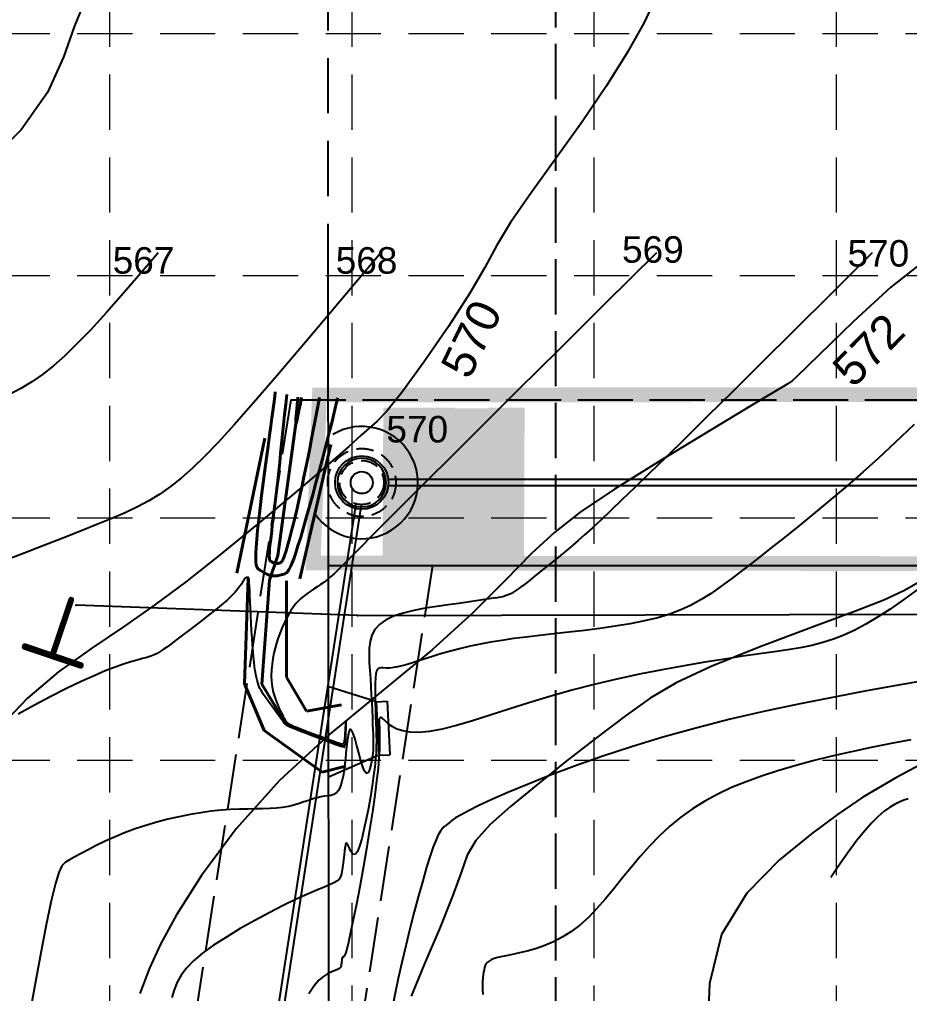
# Model space of a CAD drawing. Header units: inches. Extents: x 638 to 17512, y -393 to 10164.
# Drawn here: x 2922 to 3889, y 7001 to 8060 of the extents above; entities that cross this region are included whole.
import ezdxf
from ezdxf.enums import TextEntityAlignment as Align

# ---------------------------------------------------------------- set-up
doc = ezdxf.new("R2010")
doc.units = ezdxf.units.IN
doc.header["$LTSCALE"] = 600
doc.header["$MEASUREMENT"] = 0
for name, pattern in [('ADJOINERS', [2.85, 2.5, -0.05, 0.1, -0.05, 0.1, -0.05]), ('DASHED', [0.75, 0.5, -0.25]), ('ESMT', [0.13, 0.1, -0.03]), ('HIDDEN', [0.375, 0.25, -0.125])]:
    doc.linetypes.add(name, pattern=pattern)
for name, color, linetype in [('Contour Lines Existing', 8, 'Continuous'), ('EC', 8, 'Continuous'), ('EROSION BLANKET', 84, 'Continuous'), ('EXIST - SEWER', 1, 'Continuous'), ('GRID', 254, 'HIDDEN'), ('LIMITS', 1, 'DASHED'), ('NEW - SEWER MANHOLES', 5, 'Continuous'), ('NEW - SEWER SERVICE', 5, 'Continuous'), ('PC', 3, 'Continuous'), ('s EASEMENTS', 8, 'ESMT'), ('s MAINT_TOPO', 7, 'Continuous'), ('s SURVEY - ADJOINERS', 7, 'ADJOINERS')]:
    doc.layers.add(name, color=color, linetype=linetype)
doc.layers.add('Contour Lines Flow', color=4, linetype='HIDDEN', lineweight=40)
doc.styles.get("Standard").update_dxf_attribs({"font": 'ARIAL.TTF'})
doc.styles.add('symbol', font='symbol.shx', dxfattribs={"height": 1})

msp = doc.modelspace()

# ---------------------------------------------------------------- linework, layer by layer
at = {"layer": 'Contour Lines Existing'}
for p, q in [((3072.3, 7806), (3062.7, 7794.7)), ((3314.6, 7806), (3270, 7753.1)), ((3613.9, 7806), (3557.7, 7750.2)), ((3848.6, 7806), (3803.7, 7761.4)), ((3062.7, 7794.7), (3037.1, 7765.1)), ((3037.1, 7765.1), (3016.1, 7741.3)), ((3803.7, 7761.4), (3763.6, 7721.7)), ((3270, 7753.1), (3232.6, 7709.1)), ((3557.7, 7750.2), (3507.8, 7700.7)), ((3016.1, 7741.3), (2998.7, 7722.2)), ((2998.7, 7722.2), (2983.8, 7706.8)), ((3763.6, 7721.7), (3728.2, 7686.6)), ((2983.8, 7706.8), (2970.8, 7694.2)), ((3232.6, 7709.1), (3201.6, 7672.7)), ((3507.8, 7700.7), (3463.8, 7657.1)), ((2970.8, 7694.2), (2958.5, 7683.4)), ((3728.2, 7686.6), (3696.9, 7655.6)), ((2946.8, 7674.1), (2935.1, 7666)), ((2958.5, 7683.4), (2946.8, 7674.1)), ((2935.1, 7666), (2923.3, 7658.7)), ((3201.6, 7672.7), (3176.1, 7643.1)), ((2923.3, 7658.7), (2910.8, 7652.1)), ((3463.8, 7657.1), (3425.4, 7618.9)), ((3696.9, 7655.6), (3669.4, 7628.5)), ((3176.1, 7643.1), (3155.1, 7619.3)), ((3669.4, 7628.5), (3645.4, 7604.8)), ((3155.1, 7619.3), (3137.6, 7600.2)), ((3425.4, 7618.9), (3392.2, 7585.9)), ((3894, 7619.5), (3873.4, 7599.9)), ((3137.6, 7600.2), (3122.8, 7584.8)), ((3645.4, 7604.8), (3624.4, 7584.2)), ((3873.4, 7599.9), (3855.3, 7583.2)), ((3122.8, 7584.8), (3109.7, 7572.2)), ((3392.2, 7585.9), (3363.8, 7557.7)), ((3624.4, 7584.2), (3606.2, 7566.4)), ((3855.3, 7583.2), (3838.3, 7567.9)), ((3109.7, 7572.2), (3097.5, 7561.4)), ((3838.3, 7567.9), (3821.1, 7553)), ((3097.5, 7561.4), (3085.7, 7552.1)), ((3363.8, 7557.7), (3339.9, 7533.9)), ((3606.2, 7566.4), (3590.3, 7550.9)), ((3085.7, 7552.1), (3074.1, 7544)), ((3590.3, 7550.9), (3576.4, 7537.6)), ((3821.1, 7553), (3803.9, 7538.3)), ((3062.2, 7536.7), (3049.8, 7530.1)), ((3074.1, 7544), (3062.2, 7536.7)), ((3576.4, 7537.6), (3564.1, 7525.9)), ((3803.9, 7538.3), (3786.6, 7523.9)), ((3049.8, 7530.1), (3036.5, 7523.7)), ((3339.9, 7533.9), (3320.2, 7514.1)), ((3564.1, 7525.9), (3553.4, 7515.8)), ((3022, 7517.4), (3005.9, 7510.8)), ((3036.5, 7523.7), (3022, 7517.4)), ((3553.4, 7515.8), (3544, 7507.1)), ((3786.6, 7523.9), (3769.7, 7510.1)), ((3005.9, 7510.8), (2988.1, 7503.8)), ((3320.2, 7514.1), (3304.2, 7498.1)), ((3544, 7507.1), (3535.9, 7499.8)), ((3769.7, 7510.1), (3753.2, 7496.9)), ((2968.7, 7496.2), (2948.2, 7488.3)), ((2988.1, 7503.8), (2968.7, 7496.2)), ((3304.2, 7498.1), (3291.5, 7485.2)), ((3528.9, 7493.6), (3523, 7488.4)), ((3535.9, 7499.8), (3528.9, 7493.6)), ((3753.2, 7496.9), (3737.4, 7484.4)), ((2948.2, 7488.3), (2926.8, 7479.9)), ((3291.5, 7485.2), (3281.6, 7475.2)), ((3518, 7484.1), (3513.7, 7480.6)), ((3523, 7488.4), (3518, 7484.1)), ((3737.4, 7484.4), (3722.5, 7472.7)), ((2926.8, 7479.9), (2905, 7471.3)), ((3281.6, 7475.2), (3274, 7467.5)), ((3504.6, 7473.2), (3502, 7471.1)), ((3507.2, 7475.2), (3504.6, 7473.2)), ((3510.2, 7477.7), (3507.2, 7475.2)), ((3513.7, 7480.6), (3510.2, 7477.7)), ((3722.5, 7472.7), (3708.7, 7462)), ((3268.2, 7461.7), (3263.6, 7457.4)), ((3274, 7467.5), (3268.2, 7461.7)), ((3495.1, 7465.5), (3489.9, 7461.3)), ((3499, 7468.6), (3495.1, 7465.5)), ((3502, 7471.1), (3499, 7468.6)), ((3708.7, 7462), (3696.1, 7452.4)), ((3165.9, 7451.1), (3165.1, 7449.9)), ((3166.6, 7452.1), (3165.9, 7451.1)), ((3167.3, 7452.7), (3166.6, 7452.1)), ((3167.9, 7453.2), (3167.3, 7452.7)), ((3168.5, 7453.4), (3167.9, 7453.2)), ((3169, 7453.5), (3168.5, 7453.4)), ((3169.4, 7453.5), (3169, 7453.5)), ((3169.9, 7453.4), (3169.4, 7453.5)), ((3170.2, 7453.3), (3169.9, 7453.4)), ((3170.5, 7453.2), (3170.2, 7453.3)), ((3170.8, 7452.9), (3170.5, 7453.2)), ((3171, 7452.3), (3170.8, 7452.9)), ((3171.2, 7451.3), (3171, 7452.3)), ((3171.3, 7449.6), (3171.2, 7451.3)), ((3256.3, 7451.1), (3252.7, 7448.4)), ((3259.8, 7454), (3256.3, 7451.1)), ((3263.6, 7457.4), (3259.8, 7454)), ((3483, 7455.8), (3473.9, 7448.4)), ((3489.9, 7461.3), (3483, 7455.8)), ((3696.1, 7452.4), (3684.4, 7443.8)), ((3159, 7440.9), (3156, 7437.5)), ((3161.3, 7443.8), (3159, 7440.9)), ((3163, 7446.2), (3161.3, 7443.8)), ((3164.2, 7448.2), (3163, 7446.2)), ((3165.1, 7449.9), (3164.2, 7448.2)), ((3171.5, 7447.2), (3171.3, 7449.6)), ((3171.7, 7443.8), (3171.5, 7447.2)), ((3171.9, 7439.4), (3171.7, 7443.8)), ((3241.3, 7440.7), (3237.6, 7438.2)), ((3245.2, 7443.2), (3241.3, 7440.7)), ((3249, 7445.8), (3245.2, 7443.2)), ((3252.7, 7448.4), (3249, 7445.8)), ((3473.9, 7448.4), (3468.1, 7443.8)), ((3684.4, 7443.8), (3673.3, 7436.1)), ((3898.7, 7440.9), (3882.7, 7429.3)), ((3152.2, 7433.5), (3147.3, 7428.9)), ((3156, 7437.5), (3152.2, 7433.5)), ((3172.2, 7433.7), (3171.9, 7439.4)), ((3172.5, 7427.1), (3172.2, 7433.7)), ((3227.5, 7430.5), (3224.8, 7427.9)), ((3230.6, 7433.1), (3227.5, 7430.5)), ((3234, 7435.6), (3230.6, 7433.1)), ((3237.6, 7438.2), (3234, 7435.6)), ((3439.2, 7431.1), (3399.1, 7425.2)), ((3673.3, 7436.1), (3662.5, 7429.3)), ((3141.4, 7423.8), (3134.6, 7418.2)), ((3147.3, 7428.9), (3141.4, 7423.8)), ((3172.8, 7419.7), (3172.5, 7427.1)), ((3173.2, 7411.8), (3172.8, 7419.7)), ((3218.3, 7420), (3216.7, 7417.4)), ((3220.2, 7422.7), (3218.3, 7420)), ((3222.4, 7425.3), (3220.2, 7422.7)), ((3224.8, 7427.9), (3222.4, 7425.3)), ((3362.7, 7419.9), (3350.4, 7417.5)), ((3375.3, 7421.9), (3362.7, 7419.9)), ((3387.5, 7423.7), (3375.3, 7421.9)), ((3399.1, 7425.2), (3387.5, 7423.7)), ((3651.7, 7423.4), (3640.4, 7418.1)), ((3662.5, 7429.3), (3651.7, 7423.4)), ((3882.7, 7429.3), (3868, 7419.1)), ((3127.3, 7412.4), (3119.6, 7406.4)), ((3134.6, 7418.2), (3127.3, 7412.4)), ((3173.6, 7403.6), (3173.2, 7411.8)), ((3212.5, 7409.9), (3211.3, 7407.6)), ((3213.8, 7412.4), (3212.5, 7409.9)), ((3215.2, 7414.9), (3213.8, 7412.4)), ((3216.7, 7417.4), (3215.2, 7414.9)), ((3328.3, 7411.2), (3319.6, 7407.1)), ((3338.8, 7414.6), (3328.3, 7411.2)), ((3350.4, 7417.5), (3338.8, 7414.6)), ((3615.4, 7409.5), (3601, 7406.1)), ((3628.4, 7413.5), (3615.4, 7409.5)), ((3640.4, 7418.1), (3628.4, 7413.5)), ((3854.3, 7410.2), (3841.6, 7402.5)), ((3868, 7419.1), (3854.3, 7410.2)), ((3111.9, 7400.5), (3104.4, 7394.8)), ((3119.6, 7406.4), (3111.9, 7400.5)), ((3174, 7395.4), (3173.6, 7403.6)), ((3207.7, 7400.3), (3206.5, 7397.4)), ((3208.9, 7402.8), (3207.7, 7400.3)), ((3210.1, 7405.3), (3208.9, 7402.8)), ((3211.3, 7407.6), (3210.1, 7405.3)), ((3312.8, 7402.3), (3307.9, 7396.8)), ((3319.6, 7407.1), (3312.8, 7402.3)), ((3569.3, 7400.4), (3552.6, 7398)), ((3585.6, 7403), (3569.3, 7400.4)), ((3601, 7406.1), (3585.6, 7403)), ((3841.6, 7402.5), (3829.5, 7396.1)), ((3097.5, 7389.6), (3091.3, 7385)), ((3104.4, 7394.8), (3097.5, 7389.6)), ((3174.5, 7387.4), (3174, 7395.4)), ((3204, 7390.7), (3202.6, 7386.6)), ((3205.2, 7394.3), (3204, 7390.7)), ((3206.5, 7397.4), (3205.2, 7394.3)), ((3304.6, 7390.6), (3302.7, 7383.9)), ((3307.9, 7396.8), (3304.6, 7390.6)), ((3472.3, 7388.7), (3458.7, 7386.9)), ((3487, 7390.5), (3472.3, 7388.7)), ((3502.6, 7392.2), (3487, 7390.5)), ((3518.9, 7394), (3502.6, 7392.2)), ((3535.7, 7395.9), (3518.9, 7394)), ((3552.6, 7398), (3535.7, 7395.9)), ((3817.8, 7390.7), (3806.3, 7386.2)), ((3829.5, 7396.1), (3817.8, 7390.7)), ((3081.7, 7377.8), (3077.9, 7375)), ((3086.1, 7381), (3081.7, 7377.8)), ((3091.3, 7385), (3086.1, 7381)), ((3175, 7379.9), (3174.5, 7387.4)), ((3175.6, 7373.1), (3175, 7379.9)), ((3201.2, 7381.9), (3199.7, 7376.7)), ((3202.6, 7386.6), (3201.2, 7381.9)), ((3302.7, 7383.9), (3301.7, 7376.6)), ((3411.7, 7378.7), (3401.4, 7376.3)), ((3422.5, 7380.9), (3411.7, 7378.7)), ((3433.8, 7383), (3422.5, 7380.9)), ((3445.9, 7385), (3433.8, 7383)), ((3458.7, 7386.9), (3445.9, 7385)), ((3770.1, 7377.1), (3756.7, 7374.8)), ((3782.7, 7379.6), (3770.1, 7377.1)), ((3794.7, 7382.6), (3782.7, 7379.6)), ((3806.3, 7386.2), (3794.7, 7382.6)), ((3060.2, 7366.6), (3055.3, 7365.2)), ((3064.3, 7367.9), (3060.2, 7366.6)), ((3067.9, 7369.3), (3064.3, 7367.9)), ((3071.2, 7370.9), (3067.9, 7369.3)), ((3074.5, 7372.8), (3071.2, 7370.9)), ((3077.9, 7375), (3074.5, 7372.8)), ((3176.1, 7366.9), (3175.6, 7373.1)), ((3176.7, 7361.4), (3176.1, 7366.9)), ((3198.3, 7371.1), (3197.1, 7365.2)), ((3199.7, 7376.7), (3198.3, 7371.1)), ((3301.7, 7376.6), (3301.6, 7368.9)), ((3301.6, 7368.9), (3301.9, 7360.7)), ((3372.6, 7368.2), (3363.8, 7365.4)), ((3381.8, 7371), (3372.6, 7368.2)), ((3391.5, 7373.7), (3381.8, 7371)), ((3401.4, 7376.3), (3391.5, 7373.7)), ((3708, 7367.8), (3688.2, 7364.8)), ((3725.9, 7370.4), (3708, 7367.8)), ((3742, 7372.6), (3725.9, 7370.4)), ((3756.7, 7374.8), (3742, 7372.6)), ((3025.6, 7355.9), (3014.9, 7351.8)), ((3034.9, 7359.1), (3025.6, 7355.9)), ((3042.8, 7361.6), (3034.9, 7359.1)), ((3049.6, 7363.6), (3042.8, 7361.6)), ((3055.3, 7365.2), (3049.6, 7363.6)), ((3177.3, 7356.4), (3176.7, 7361.4)), ((3178, 7352), (3177.3, 7356.4)), ((3196.2, 7359.1), (3195.5, 7352.9)), ((3197.1, 7365.2), (3196.2, 7359.1)), ((3301.9, 7360.7), (3302.5, 7352.2)), ((3334.3, 7356.5), (3328.7, 7355.5)), ((3340.6, 7358.2), (3334.3, 7356.5)), ((3347.7, 7360.3), (3340.6, 7358.2)), ((3355.5, 7362.7), (3347.7, 7360.3)), ((3363.8, 7365.4), (3355.5, 7362.7)), ((3644, 7357.5), (3620.2, 7353.2)), ((3666.7, 7361.4), (3644, 7357.5)), ((3688.2, 7364.8), (3666.7, 7361.4)), ((3002.7, 7346.6), (2988.6, 7340.3)), ((3014.9, 7351.8), (3002.7, 7346.6)), ((3178.6, 7348.1), (3178, 7352)), ((3179.3, 7344.7), (3178.6, 7348.1)), ((3195.5, 7352.9), (3195.3, 7346.7)), ((3195.3, 7346.7), (3195.5, 7340.5)), ((3302.5, 7352.2), (3303.1, 7343.5)), ((3309, 7348.6), (3308.5, 7344.2)), ((3309.8, 7351.7), (3309, 7348.6)), ((3310.9, 7353.7), (3309.8, 7351.7)), ((3312.4, 7354.7), (3310.9, 7353.7)), ((3314.4, 7355.1), (3312.4, 7354.7)), ((3316.9, 7355.1), (3314.4, 7355.1)), ((3320.1, 7355), (3316.9, 7355.1)), ((3324, 7355), (3320.1, 7355)), ((3328.7, 7355.5), (3324, 7355)), ((3595.7, 7348.3), (3571, 7343)), ((3620.2, 7353.2), (3595.7, 7348.3)), ((2988.6, 7340.3), (2972.9, 7332.6)), ((3180, 7341.7), (3179.3, 7344.7)), ((3180.7, 7339.1), (3180, 7341.7)), ((3181.4, 7336.9), (3180.7, 7339.1)), ((3182.2, 7334.7), (3181.4, 7336.9)), ((3183.1, 7332.7), (3182.2, 7334.7)), ((3195.5, 7340.5), (3196.3, 7334.5)), ((3303.1, 7343.5), (3303.6, 7334.6)), ((3303.6, 7334.6), (3304.1, 7325.8)), ((3308.2, 7338.5), (3308.1, 7332)), ((3308.5, 7344.2), (3308.2, 7338.5)), ((3546.3, 7337.2), (3521.9, 7330.9)), ((3571, 7343), (3546.3, 7337.2)), ((3874.9, 7336), (3842.3, 7330.2)), ((3904.1, 7341), (3874.9, 7336)), ((2972.9, 7332.6), (2955.8, 7323.9)), ((3184.2, 7330.7), (3183.1, 7332.7)), ((3185.5, 7328.6), (3184.2, 7330.7)), ((3187, 7326.3), (3185.5, 7328.6)), ((3188.7, 7323.7), (3187, 7326.3)), ((3196.3, 7334.5), (3197.5, 7328.8)), ((3197.5, 7328.8), (3199.1, 7323.3)), ((3304.1, 7325.8), (3304.5, 7317.1)), ((3308.1, 7332), (3308.1, 7324.8)), ((3308.1, 7324.8), (3308.3, 7317.2)), ((3498.2, 7324.2), (3475.4, 7317.2)), ((3521.9, 7330.9), (3498.2, 7324.2)), ((3842.3, 7330.2), (3807, 7323.5)), ((2938.1, 7314.5), (2920.2, 7304.9)), ((2955.8, 7323.9), (2938.1, 7314.5)), ((3190.8, 7320.8), (3188.7, 7323.7)), ((3193.1, 7317.5), (3190.8, 7320.8)), ((3195.5, 7314.1), (3193.1, 7317.5)), ((3198, 7310.6), (3195.5, 7314.1)), ((3199.1, 7323.3), (3201, 7318.2)), ((3201, 7318.2), (3202.9, 7313.5)), ((3202.9, 7313.5), (3204.8, 7309.3)), ((3304.5, 7317.1), (3304.9, 7308.9)), ((3308.3, 7317.2), (3308.5, 7309.5)), ((3475.4, 7317.2), (3453.7, 7310.3)), ((3770.1, 7316.2), (3732.1, 7308.1)), ((3807, 7323.5), (3770.1, 7316.2)), ((3200.5, 7307.2), (3198, 7310.6)), ((3202.8, 7304), (3200.5, 7307.2)), ((3205, 7301.1), (3202.8, 7304)), ((3204.8, 7309.3), (3206.7, 7305.6)), ((3206.7, 7305.6), (3208.3, 7302.5)), ((3304.9, 7308.9), (3305.2, 7301.1)), ((3308.5, 7309.5), (3308.8, 7301.9)), ((3433.2, 7303.7), (3414.2, 7297.7)), ((3453.7, 7310.3), (3433.2, 7303.7)), ((3732.1, 7308.1), (3694.1, 7299.3)), ((3206.9, 7298.6), (3205, 7301.1)), ((3208.5, 7296.5), (3206.9, 7298.6)), ((3208.3, 7302.5), (3209.6, 7300)), ((3209.9, 7294.9), (3208.5, 7296.5)), ((3209.6, 7300), (3210.8, 7298)), ((3211.2, 7293.6), (3209.9, 7294.9)), ((3210.8, 7298), (3211.9, 7296.5)), ((3212.7, 7292.4), (3211.2, 7293.6)), ((3211.9, 7296.5), (3213.2, 7295.2)), ((3214.5, 7291.4), (3212.7, 7292.4)), ((3213.2, 7295.2), (3214.8, 7294.1)), ((3214.8, 7294.1), (3216.8, 7293.1)), ((3216.8, 7293.1), (3219.4, 7292)), ((3276.1, 7290.4), (3276.3, 7293.3)), ((3276.3, 7293.3), (3276.4, 7295.6)), ((3276.4, 7297.1), (3276.5, 7297.5)), ((3276.4, 7295.6), (3276.4, 7297.1)), ((3276.5, 7296.7), (3276.4, 7294.9)), ((3276.4, 7294.9), (3276.4, 7292.2)), ((3276.5, 7297.5), (3276.5, 7296.7)), ((3305.2, 7301.1), (3305.5, 7294.1)), ((3305.5, 7294.1), (3305.8, 7288)), ((3308.8, 7301.9), (3309.1, 7294.8)), ((3309.1, 7294.8), (3309.3, 7288.2)), ((3312.7, 7299.2), (3312.6, 7297)), ((3312.6, 7297), (3312.7, 7294.2)), ((3313.1, 7300.6), (3312.7, 7299.2)), ((3312.7, 7294.2), (3312.8, 7290.6)), ((3313.6, 7301.3), (3313.1, 7300.6)), ((3314.5, 7301.2), (3313.6, 7301.3)), ((3315.9, 7300.5), (3314.5, 7301.2)), ((3317.6, 7299), (3315.9, 7300.5)), ((3319.9, 7296.8), (3317.6, 7299)), ((3322.9, 7294.1), (3319.9, 7296.8)), ((3326.8, 7291.3), (3322.9, 7294.1)), ((3396.8, 7292.6), (3381.1, 7288.5)), ((3414.2, 7297.7), (3396.8, 7292.6)), ((3694.1, 7299.3), (3656.7, 7289.8)), ((3216.7, 7290.3), (3214.5, 7291.4)), ((3219.5, 7289.2), (3216.7, 7290.3)), ((3219.4, 7292), (3222.8, 7290.6)), ((3223.1, 7287.8), (3219.5, 7289.2)), ((3222.8, 7290.6), (3227.1, 7289)), ((3227.5, 7286.1), (3223.1, 7287.8)), ((3227.1, 7289), (3232, 7287.1)), ((3232.6, 7284.1), (3227.5, 7286.1)), ((3232, 7287.1), (3237.4, 7285.1)), ((3238.1, 7282), (3232.6, 7284.1)), ((3237.4, 7285.1), (3243, 7282.9)), ((3243.9, 7279.8), (3238.1, 7282)), ((3243, 7282.9), (3248.7, 7280.8)), ((3275.6, 7280.7), (3275.8, 7283.9)), ((3275.8, 7283.9), (3276, 7287.2)), ((3276, 7281.8), (3275.9, 7278.4)), ((3276, 7287.2), (3276.1, 7290.4)), ((3276.1, 7285.4), (3276, 7281.8)), ((3276.3, 7289), (3276.1, 7285.4)), ((3276.4, 7292.2), (3276.3, 7289)), ((3278.8, 7281.9), (3277.9, 7274.9)), ((3279.9, 7286.7), (3278.8, 7281.9)), ((3281.2, 7288.8), (3279.9, 7286.7)), ((3282.7, 7287.6), (3281.2, 7288.8)), ((3284.5, 7283.7), (3282.7, 7287.6)), ((3286.4, 7277.7), (3284.5, 7283.7)), ((3305.8, 7288), (3306, 7282.8)), ((3306, 7282.8), (3306.1, 7278.5)), ((3309.3, 7288.2), (3309.5, 7282)), ((3309.5, 7282), (3309.6, 7276)), ((3312.8, 7290.6), (3313, 7286.2)), ((3313, 7286.2), (3313.1, 7280.9)), ((3331.9, 7288.7), (3326.8, 7291.3)), ((3338.3, 7286.6), (3331.9, 7288.7)), ((3346.2, 7285.2), (3338.3, 7286.6)), ((3355.8, 7284.9), (3346.2, 7285.2)), ((3367.4, 7285.9), (3355.8, 7284.9)), ((3381.1, 7288.5), (3367.4, 7285.9)), ((3656.7, 7289.8), (3620.8, 7279.8)), ((3249.6, 7277.6), (3243.9, 7279.8)), ((3248.7, 7280.8), (3254.1, 7278.8)), ((3255.2, 7275.5), (3249.6, 7277.6)), ((3254.1, 7278.8), (3259.1, 7277)), ((3260.2, 7273.6), (3255.2, 7275.5)), ((3259.1, 7277), (3263.4, 7275.4)), ((3264.5, 7272), (3260.2, 7273.6)), ((3263.4, 7275.4), (3266.9, 7274.1)), ((3268, 7270.7), (3264.5, 7272)), ((3266.9, 7274.1), (3269.6, 7273.2)), ((3269.6, 7273.2), (3271.6, 7272.7)), ((3271.6, 7272.7), (3273, 7272.7)), ((3273, 7272.7), (3274, 7273.2)), ((3274, 7273.2), (3274.6, 7274.2)), ((3274.6, 7274.2), (3275, 7275.8)), ((3275.3, 7271.2), (3274.7, 7270.1)), ((3275, 7275.8), (3275.3, 7277.9)), ((3275.3, 7277.9), (3275.6, 7280.7)), ((3275.5, 7273), (3275.3, 7271.2)), ((3275.7, 7275.4), (3275.5, 7273)), ((3275.9, 7278.4), (3275.7, 7275.4)), ((3277.9, 7274.9), (3276.9, 7266.4)), ((3288.4, 7270.5), (3286.4, 7277.7)), ((3306.1, 7278.5), (3306.2, 7274.8)), ((3306.2, 7271.6), (3306.1, 7268.6)), ((3306.2, 7274.8), (3306.2, 7271.6)), ((3309.6, 7276), (3309.5, 7269.8)), ((3313.1, 7274.5), (3312.9, 7266.6)), ((3313.1, 7280.9), (3313.1, 7274.5)), ((3620.8, 7279.8), (3586.7, 7269.4)), ((3869.2, 7273), (3847.5, 7268.6)), ((3890.5, 7277.1), (3869.2, 7273)), ((3270.6, 7269.9), (3268, 7270.7)), ((3272.5, 7269.5), (3270.6, 7269.9)), ((3273.9, 7269.5), (3272.5, 7269.5)), ((3274.7, 7270.1), (3273.9, 7269.5)), ((3276.9, 7266.4), (3276, 7257.2)), ((3290.4, 7262.8), (3288.4, 7270.5)), ((3292.5, 7255.2), (3290.4, 7262.8)), ((3305.6, 7262.6), (3305.2, 7259.1)), ((3306, 7265.7), (3305.6, 7262.6)), ((3306.1, 7268.6), (3306, 7265.7)), ((3309.2, 7263.2), (3308.7, 7255.9)), ((3309.5, 7269.8), (3309.2, 7263.2)), ((3312.9, 7266.6), (3312.3, 7257.2)), ((3586.7, 7269.4), (3554.7, 7258.8)), ((3825.9, 7264), (3804.5, 7259.1)), ((3847.5, 7268.6), (3825.9, 7264)), ((3276, 7257.2), (3274.9, 7247.9)), ((3294.4, 7248.7), (3292.5, 7255.2)), ((3303.9, 7251.1), (3303, 7247.3)), ((3304.6, 7255.2), (3303.9, 7251.1)), ((3305.2, 7259.1), (3304.6, 7255.2)), ((3308.7, 7255.9), (3307.8, 7247.6)), ((3312.3, 7257.2), (3311.4, 7245.9)), ((3554.7, 7258.8), (3525, 7248.4)), ((3784, 7254.1), (3764.3, 7248.8)), ((3804.5, 7259.1), (3784, 7254.1)), ((3274.9, 7247.9), (3273.7, 7239.2)), ((3296.3, 7243.8), (3294.4, 7248.7)), ((3298, 7241.1), (3296.3, 7243.8)), ((3299.5, 7240.5), (3298, 7241.1)), ((3300.8, 7241.6), (3299.5, 7240.5)), ((3302, 7243.9), (3300.8, 7241.6)), ((3303, 7247.3), (3302, 7243.9)), ((3307.8, 7247.6), (3306.6, 7238)), ((3311.4, 7245.9), (3309.9, 7232.5)), ((3525, 7248.4), (3497.9, 7238.2)), ((3745.8, 7243.4), (3728.1, 7237.6)), ((3764.3, 7248.8), (3745.8, 7243.4)), ((3272.2, 7231.7), (3270.4, 7226)), ((3273.7, 7239.2), (3272.2, 7231.7)), ((3306.6, 7238), (3305, 7227.1)), ((3309.9, 7232.5), (3307.9, 7216.9)), ((3497.9, 7238.2), (3473.7, 7228.6)), ((3711.5, 7231.5), (3695.7, 7225)), ((3728.1, 7237.6), (3711.5, 7231.5)), ((3265.9, 7219.2), (3263.2, 7217.6)), ((3268.3, 7222), (3265.9, 7219.2)), ((3270.4, 7226), (3268.3, 7222)), ((3305, 7227.1), (3303.1, 7215.2)), ((3452.6, 7219.8), (3434.9, 7212)), ((3473.7, 7228.6), (3452.6, 7219.8)), ((3695.7, 7225), (3680.7, 7217.9)), ((3225.6, 7207.7), (3219.9, 7206.1)), ((3230.9, 7209.5), (3225.6, 7207.7)), ((3236, 7211.2), (3230.9, 7209.5)), ((3240.7, 7212.8), (3236, 7211.2)), ((3245.2, 7214.1), (3240.7, 7212.8)), ((3249.3, 7215.1), (3245.2, 7214.1)), ((3253.2, 7215.7), (3249.3, 7215.1)), ((3256.8, 7216.1), (3253.2, 7215.7)), ((3260.1, 7216.6), (3256.8, 7216.1)), ((3263.2, 7217.6), (3260.1, 7216.6)), ((3303.1, 7215.2), (3300.9, 7202.9)), ((3307.9, 7216.9), (3305.3, 7198.9)), ((3434.9, 7212), (3420.8, 7205.5)), ((3666.6, 7210.3), (3653.3, 7202)), ((3680.7, 7217.9), (3666.6, 7210.3)), ((3877.9, 7209.3), (3872.8, 7206.8)), ((3882.8, 7211.3), (3877.9, 7209.3)), ((3887.6, 7213), (3882.8, 7211.3)), ((3118.8, 7197.7), (3107.1, 7195.8)), ((3130.2, 7199.3), (3118.8, 7197.7)), ((3141, 7200.4), (3130.2, 7199.3)), ((3151.2, 7201.1), (3141, 7200.4)), ((3160.7, 7201.5), (3151.2, 7201.1)), ((3169.7, 7201.7), (3160.7, 7201.5)), ((3178.2, 7201.9), (3169.7, 7201.7)), ((3186.2, 7202), (3178.2, 7201.9)), ((3193.7, 7202.2), (3186.2, 7202)), ((3200.8, 7202.7), (3193.7, 7202.2)), ((3207.5, 7203.4), (3200.8, 7202.7)), ((3213.9, 7204.6), (3207.5, 7203.4)), ((3219.9, 7206.1), (3213.9, 7204.6)), ((3300.9, 7202.9), (3298.6, 7190.8)), ((3305.3, 7198.9), (3302.2, 7179.2)), ((3409.8, 7200), (3401.6, 7195.6)), ((3420.8, 7205.5), (3409.8, 7200)), ((3653.3, 7202), (3640.6, 7193.1)), ((3861.5, 7199.3), (3855.1, 7193.8)), ((3867.4, 7203.6), (3861.5, 7199.3)), ((3872.8, 7206.8), (3867.4, 7203.6)), ((3071, 7187.6), (3059, 7184)), ((3083.1, 7190.7), (3071, 7187.6)), ((3095.2, 7193.4), (3083.1, 7190.7)), ((3107.1, 7195.8), (3095.2, 7193.4)), ((3298.6, 7190.8), (3296.1, 7179.4)), ((3388.9, 7187.1), (3387, 7185.5)), ((3391.6, 7189.3), (3388.9, 7187.1)), ((3395.7, 7192.1), (3391.6, 7189.3)), ((3401.6, 7195.6), (3395.7, 7192.1)), ((3640.6, 7193.1), (3628.7, 7183.3)), ((3848, 7186.7), (3840.1, 7177.9)), ((3855.1, 7193.8), (3848, 7186.7)), ((3035.9, 7175.9), (3025.1, 7171.3)), ((3047.3, 7180.1), (3035.9, 7175.9)), ((3059, 7184), (3047.3, 7180.1)), ((3296.1, 7179.4), (3293.7, 7169.4)), ((3302.2, 7179.2), (3298.8, 7158.5)), ((3379.1, 7177.6), (3376.9, 7173.7)), ((3381, 7180.2), (3379.1, 7177.6)), ((3382.6, 7181.9), (3381, 7180.2)), ((3384.1, 7183.1), (3382.6, 7181.9)), ((3385.6, 7184.2), (3384.1, 7183.1)), ((3387, 7185.5), (3385.6, 7184.2)), ((3628.7, 7183.3), (3617.4, 7172.8)), ((3840.1, 7177.9), (3831.4, 7167.1)), ((3014.8, 7166.7), (3005.2, 7162.1)), ((3025.1, 7171.3), (3014.8, 7166.7)), ((3293.7, 7169.4), (3291.3, 7161.3)), ((3374.4, 7168.3), (3371.4, 7160.8)), ((3376.9, 7173.7), (3374.4, 7168.3)), ((3617.4, 7172.8), (3606.6, 7161.6)), ((3831.4, 7167.1), (3821.7, 7153.9)), ((2996.5, 7157.6), (2988.7, 7153.5)), ((3005.2, 7162.1), (2996.5, 7157.6)), ((3275, 7156.7), (3274.5, 7151.7)), ((3275.6, 7160.8), (3275, 7156.7)), ((3276.2, 7163.7), (3275.6, 7160.8)), ((3277, 7164.9), (3276.2, 7163.7)), ((3277.9, 7164.2), (3277, 7164.9)), ((3278.9, 7162.1), (3277.9, 7164.2)), ((3280.2, 7159.3), (3278.9, 7162.1)), ((3281.6, 7156.3), (3280.2, 7159.3)), ((3283.1, 7153.8), (3281.6, 7156.3)), ((3289, 7155.6), (3286.8, 7152.8)), ((3291.3, 7161.3), (3289, 7155.6)), ((3298.8, 7158.5), (3295.1, 7137.6)), ((3371.4, 7160.8), (3368.1, 7151)), ((3606.6, 7161.6), (3596.4, 7150.1)), ((2976.2, 7146.7), (2971.7, 7143.9)), ((2981.9, 7149.8), (2976.2, 7146.7)), ((2988.7, 7153.5), (2981.9, 7149.8)), ((3273.9, 7146.3), (3273.3, 7140.8)), ((3274.5, 7151.7), (3273.9, 7146.3)), ((3284.9, 7152.4), (3283.1, 7153.8)), ((3286.8, 7152.8), (3284.9, 7152.4)), ((3368.1, 7151), (3364.2, 7138.6)), ((3596.4, 7150.1), (3586.5, 7138.3)), ((3821.7, 7153.9), (3810.9, 7138.4)), ((2967.9, 7140), (2964.4, 7132.9)), ((2971.7, 7143.9), (2967.9, 7140)), ((3272.5, 7135.7), (3271.7, 7131.3)), ((3273.3, 7140.8), (3272.5, 7135.7)), ((3295.1, 7137.6), (3291.5, 7117.3)), ((3364.2, 7138.6), (3359.9, 7123.9)), ((3586.5, 7138.3), (3576.9, 7126.6)), ((3810.9, 7138.4), (3803.6, 7127.4)), ((2964.4, 7132.9), (2960.7, 7120.9)), ((3266.7, 7123.4), (3263.4, 7121.5)), ((3269, 7125.4), (3266.7, 7123.4)), ((3270.6, 7128), (3269, 7125.4)), ((3271.7, 7131.3), (3270.6, 7128)), ((3359.9, 7123.9), (3355.4, 7107.5)), ((3576.9, 7126.6), (3567.6, 7115.1)), ((2960.7, 7120.9), (2956.2, 7101.9)), ((3244.7, 7113.7), (3234.7, 7109.4)), ((3252.7, 7117), (3244.7, 7113.7)), ((3258.8, 7119.5), (3252.7, 7117)), ((3263.4, 7121.5), (3258.8, 7119.5)), ((3291.5, 7117.3), (3287.9, 7098.3)), ((3567.6, 7115.1), (3558.4, 7104)), ((2956.2, 7101.9), (2950.5, 7074.1)), ((3222.4, 7103.7), (3208.4, 7096.9)), ((3234.7, 7109.4), (3222.4, 7103.7)), ((3355.4, 7107.5), (3350.7, 7090)), ((3558.4, 7104), (3549.2, 7093.6)), ((3208.4, 7096.9), (3193.2, 7089.1)), ((3287.9, 7098.3), (3284.5, 7081.5)), ((3549.2, 7093.6), (3540, 7084.1)), ((3177.4, 7080.6), (3161.7, 7071.8)), ((3193.2, 7089.1), (3177.4, 7080.6)), ((3284.5, 7081.5), (3281.6, 7067.5)), ((3350.7, 7090), (3346, 7071.7)), ((3540, 7084.1), (3530.6, 7075.7)), ((2950.5, 7074.1), (2943.2, 7035.6)), ((3161.7, 7071.8), (3146.6, 7062.7)), ((3346, 7071.7), (3341.5, 7053.3)), ((3530.6, 7075.7), (3521.1, 7068.5)), ((3146.6, 7062.7), (3132.7, 7053.7)), ((3281.6, 7067.5), (3279.2, 7057)), ((3511.6, 7062.5), (3502, 7057.6)), ((3521.1, 7068.5), (3511.6, 7062.5)), ((3132.7, 7053.7), (3120.6, 7045)), ((3277.3, 7049.6), (3275.9, 7044.8)), ((3279.2, 7057), (3277.3, 7049.6)), ((3341.5, 7053.3), (3337.3, 7035.1)), ((3483.5, 7050.4), (3474.8, 7047.8)), ((3492.6, 7053.6), (3483.5, 7050.4)), ((3502, 7057.6), (3492.6, 7053.6)), ((3120.6, 7045), (3110.9, 7036.8)), ((3272.1, 7038.5), (3272, 7037)), ((3272.3, 7039.7), (3272.1, 7038.5)), ((3272.5, 7040.6), (3272.3, 7039.7)), ((3272.7, 7040.9), (3272.5, 7040.6)), ((3273, 7040.8), (3272.7, 7040.9)), ((3273.4, 7040.6), (3273, 7040.8)), ((3273.9, 7040.8), (3273.4, 7040.6)), ((3274.7, 7042), (3273.9, 7040.8)), ((3275.9, 7044.8), (3274.7, 7042)), ((3437.6, 7039.2), (3434.4, 7037.9)), ((3441.6, 7040.4), (3437.6, 7039.2)), ((3446.5, 7041.6), (3441.6, 7040.4)), ((3452.3, 7042.8), (3446.5, 7041.6)), ((3459.1, 7044.2), (3452.3, 7042.8)), ((3466.6, 7045.8), (3459.1, 7044.2)), ((3474.8, 7047.8), (3466.6, 7045.8)), ((2943.2, 7035.6), (2933.6, 6984.4)), ((3103.2, 7029), (3097.4, 7021.3)), ((3110.9, 7036.8), (3103.2, 7029)), ((3268.7, 7028), (3267.3, 7027.4)), ((3269.6, 7028.6), (3268.7, 7028)), ((3270.3, 7029.2), (3269.6, 7028.6)), ((3270.8, 7029.9), (3270.3, 7029.2)), ((3271.1, 7030.9), (3270.8, 7029.9)), ((3271.4, 7032.2), (3271.1, 7030.9)), ((3271.6, 7033.8), (3271.4, 7032.2)), ((3271.8, 7035.4), (3271.6, 7033.8)), ((3272, 7037), (3271.8, 7035.4)), ((3337.3, 7035.1), (3333.4, 7017.8)), ((3427.1, 7029.6), (3426.6, 7027.2)), ((3427.8, 7031.6), (3427.1, 7029.6)), ((3428.7, 7033.5), (3427.8, 7031.6)), ((3430.1, 7035.1), (3428.7, 7033.5)), ((3432, 7036.6), (3430.1, 7035.1)), ((3434.4, 7037.9), (3432, 7036.6)), ((3097.4, 7021.3), (3093, 7013.5)), ((3252.1, 7019.9), (3247.2, 7015.7)), ((3256.4, 7022.6), (3252.1, 7019.9)), ((3260.1, 7024.4), (3256.4, 7022.6)), ((3263.1, 7025.7), (3260.1, 7024.4)), ((3265.5, 7026.7), (3263.1, 7025.7)), ((3267.3, 7027.4), (3265.5, 7026.7)), ((3333.4, 7017.8), (3330.1, 7001.8)), ((3425.3, 7018.3), (3425, 7014.5)), ((3425.7, 7021.6), (3425.3, 7018.3)), ((3426.1, 7024.6), (3425.7, 7021.6)), ((3426.6, 7027.2), (3426.1, 7024.6)), ((3093, 7013.5), (3089.8, 7005.5)), ((3241.8, 7009.6), (3236, 7001.1)), ((3247.2, 7015.7), (3241.8, 7009.6)), ((3425, 7014.5), (3424.9, 7010.3)), ((3424.9, 7010.3), (3425, 7005.6)), ((3089.8, 7005.5), (3087.4, 6997)), ((3330.1, 7001.8), (3327.2, 6987.1)), ((3425, 7005.6), (3425.3, 7000.2))]:
    msp.add_line(p, q, dxfattribs=at)
msp.add_arc((3430.5, 7490.5), 60, 278.3325, 308.8576, dxfattribs=at)
at = {"layer": 'Contour Lines Flow', "color": 35}
for p, q in [((3157.8, 7458, 6827), (3198.8, 7655.3, 6816.9)), ((3199.4, 7652, 6816), (3199.5, 7653.3, 6816)), ((3199.5, 7653.3, 6816), (3199.6, 7654.3, 6816)), ((3199.6, 7654.3, 6816), (3199.7, 7655.1, 6816)), ((3211, 7641.4, 6804), (3212.1, 7652.2, 6804)), ((3197.8, 7639.7, 6816), (3198.4, 7644.2, 6816)), ((3198.4, 7644.2, 6816), (3198.8, 7647.6, 6816)), ((3198.8, 7647.6, 6816), (3199.1, 7650.1, 6816)), ((3199.1, 7650.1, 6816), (3199.4, 7652, 6816)), ((3202.5, 7477.1, 6796.4), (3225.9, 7649, 6790.5)), ((3223.5, 7640.8, 6792), (3224, 7645.1, 6792)), ((3224, 7645.1, 6792), (3224.4, 7649.4, 6792)), ((3226.5, 7451.8, 6826), (3271.5, 7648.6, 6818.6)), ((3227.4, 7644.7, 6792), (3226.6, 7640.5, 6792)), ((3228.3, 7649, 6792), (3227.4, 7644.7, 6792)), ((3247.8, 7648.8, 6804), (3245.6, 7637.5, 6804)), ((3265.9, 7641.9, 6816), (3265.3, 7639, 6816)), ((3266.5, 7644.4, 6816), (3265.9, 7641.9, 6816)), ((3266.9, 7646.6, 6816), (3266.5, 7644.4, 6816)), ((3267.3, 7648.6, 6816), (3266.9, 7646.6, 6816)), ((3196.1, 7626.9, 6816), (3197, 7634, 6816)), ((3197, 7634, 6816), (3197.8, 7639.7, 6816)), ((3209.9, 7630.5, 6804), (3211, 7641.4, 6804)), ((3222.5, 7629.5, 6792), (3222.8, 7633, 6792)), ((3222.8, 7633, 6792), (3223.1, 7636.8, 6792)), ((3223.1, 7636.8, 6792), (3223.5, 7640.8, 6792)), ((3225.1, 7632.7, 6792), (3224.4, 7629.3, 6792)), ((3225.8, 7636.5, 6792), (3225.1, 7632.7, 6792)), ((3226.6, 7640.5, 6792), (3225.8, 7636.5, 6792)), ((3245.6, 7637.5, 6804), (3243.5, 7626.3, 6804)), ((3263.5, 7631.2, 6816), (3262.2, 7626, 6816)), ((3264.5, 7635.5, 6816), (3263.5, 7631.2, 6816)), ((3265.3, 7639, 6816), (3264.5, 7635.5, 6816)), ((3194.9, 7618.2, 6816), (3196.1, 7626.9, 6816)), ((3208.8, 7619.7, 6804), (3209.9, 7630.5, 6804)), ((3222, 7622.1, 6792), (3222.1, 7624, 6792)), ((3222, 7620.9, 6792), (3222, 7622.1, 6792)), ((3222.1, 7620.4, 6792), (3222, 7620.9, 6792)), ((3222.1, 7624, 6792), (3222.2, 7626.5, 6792)), ((3222.4, 7620.8, 6792), (3222.1, 7620.4, 6792)), ((3222.2, 7626.5, 6792), (3222.5, 7629.5, 6792)), ((3222.8, 7622, 6792), (3222.4, 7620.8, 6792)), ((3223.2, 7623.9, 6792), (3222.8, 7622, 6792)), ((3223.8, 7626.3, 6792), (3223.2, 7623.9, 6792)), ((3224.4, 7629.3, 6792), (3223.8, 7626.3, 6792)), ((3243.5, 7626.3, 6804), (3241.3, 7615.2, 6804)), ((3262.2, 7626, 6816), (3260.7, 7619.9, 6816)), ((3193.5, 7607.9, 6816), (3194.9, 7618.2, 6816)), ((3207.7, 7609.1, 6804), (3208.8, 7619.7, 6804)), ((3241.3, 7615.2, 6804), (3239.2, 7604.2, 6804)), ((3258.8, 7612.5, 6816), (3256.6, 7603.8, 6816)), ((3260.7, 7619.9, 6816), (3258.8, 7612.5, 6816)), ((3191.9, 7596.2, 6816), (3193.5, 7607.9, 6816)), ((3206.6, 7598.6, 6804), (3207.7, 7609.1, 6804)), ((3239.2, 7604.2, 6804), (3237.1, 7593.4, 6804)), ((3256.6, 7603.8, 6816), (3253.9, 7593.7, 6816)), ((3190.2, 7583.4, 6816), (3191.9, 7596.2, 6816)), ((3205.5, 7588.3, 6804), (3206.6, 7598.6, 6804)), ((3237.1, 7593.4, 6804), (3235, 7582.8, 6804)), ((3253.9, 7593.7, 6816), (3251, 7582.4, 6816)), ((3188.4, 7570, 6816), (3190.2, 7583.4, 6816)), ((3203.4, 7568.4, 6804), (3204.5, 7578.2, 6804)), ((3204.5, 7578.2, 6804), (3205.5, 7588.3, 6804)), ((3235, 7582.8, 6804), (3232.9, 7572.6, 6804)), ((3251, 7582.4, 6816), (3247.7, 7570.3, 6816)), ((3186.6, 7556.2, 6816), (3188.4, 7570, 6816)), ((3202.4, 7558.8, 6804), (3203.4, 7568.4, 6804)), ((3232.9, 7572.6, 6804), (3230.9, 7562.6, 6804)), ((3247.7, 7570.3, 6816), (3244.3, 7557.6, 6816)), ((3201.3, 7549.7, 6804), (3202.4, 7558.8, 6804)), ((3230.9, 7562.6, 6804), (3228.9, 7553, 6804)), ((3244.3, 7557.6, 6816), (3240.8, 7544.7, 6816)), ((3184.9, 7542.5, 6816), (3186.6, 7556.2, 6816)), ((3200.3, 7540.9, 6804), (3201.3, 7549.7, 6804)), ((3228.9, 7553, 6804), (3226.9, 7543.9, 6804)), ((3183.2, 7529.1, 6816), (3184.9, 7542.5, 6816)), ((3199.3, 7532.5, 6804), (3200.3, 7540.9, 6804)), ((3226.9, 7543.9, 6804), (3225, 7535.2, 6804)), ((3240.8, 7544.7, 6816), (3237.3, 7531.9, 6816)), ((3181.8, 7516.5, 6816), (3183.2, 7529.1, 6816)), ((3198.3, 7524.5, 6804), (3199.3, 7532.5, 6804)), ((3223.1, 7527, 6804), (3221.2, 7519.4, 6804)), ((3225, 7535.2, 6804), (3223.1, 7527, 6804)), ((3237.3, 7531.9, 6816), (3233.8, 7519.5, 6816)), ((3180.5, 7504.9, 6816), (3181.8, 7516.5, 6816)), ((3196.5, 7510.1, 6804), (3197.4, 7517.1, 6804)), ((3197.4, 7517.1, 6804), (3198.3, 7524.5, 6804)), ((3221.2, 7519.4, 6804), (3219.5, 7512.2, 6804)), ((3233.8, 7519.5, 6816), (3230.4, 7507.8, 6816)), ((3179.5, 7494.8, 6816), (3180.5, 7504.9, 6816)), ((3195.8, 7503.7, 6804), (3196.5, 7510.1, 6804)), ((3217.8, 7505.6, 6804), (3216.2, 7499.6, 6804)), ((3219.5, 7512.2, 6804), (3217.8, 7505.6, 6804)), ((3230.4, 7507.8, 6816), (3227.3, 7497.1, 6816)), ((3178.9, 7486.4, 6816), (3179.5, 7494.8, 6816)), ((3194.4, 7492.6, 6804), (3195.1, 7497.8, 6804)), ((3195.1, 7497.8, 6804), (3195.8, 7503.7, 6804)), ((3214.8, 7494.1, 6804), (3213.4, 7489.2, 6804)), ((3216.2, 7499.6, 6804), (3214.8, 7494.1, 6804)), ((3227.3, 7497.1, 6816), (3224.4, 7487.8, 6816)), ((3178.6, 7479.7, 6816), (3178.9, 7486.4, 6816)), ((3193.3, 7480.7, 6804), (3193.6, 7484, 6804)), ((3193.6, 7484, 6804), (3193.9, 7488, 6804)), ((3193.9, 7488, 6804), (3194.4, 7492.6, 6804)), ((3212.1, 7484.9, 6804), (3211, 7481.3, 6804)), ((3213.4, 7489.2, 6804), (3212.1, 7484.9, 6804)), ((3224.4, 7487.8, 6816), (3221.9, 7480, 6816)), ((3178.5, 7474.3, 6816), (3178.6, 7479.7, 6816)), ((3178.7, 7470.2, 6816), (3178.5, 7474.3, 6816)), ((3193.2, 7478.1, 6804), (3193.3, 7480.7, 6804)), ((3193.2, 7476, 6804), (3193.2, 7478.1, 6804)), ((3193.3, 7474.4, 6804), (3193.2, 7476, 6804)), ((3193.4, 7473.2, 6804), (3193.3, 7474.4, 6804)), ((3193.6, 7472.4, 6804), (3193.4, 7473.2, 6804)), ((3193.6, 7450.5, 6818.2), (3202.5, 7477.1, 6796.4)), ((3193.9, 7471.8, 6804), (3193.6, 7472.4, 6804)), ((3207.8, 7472.3, 6804), (3207.2, 7471.2, 6804)), ((3208.4, 7473.8, 6804), (3207.8, 7472.3, 6804)), ((3209.2, 7475.8, 6804), (3208.4, 7473.8, 6804)), ((3210, 7478.2, 6804), (3209.2, 7475.8, 6804)), ((3211, 7481.3, 6804), (3210, 7478.2, 6804)), ((3219.7, 7473.7, 6816), (3217.8, 7468.7, 6816)), ((3221.9, 7480, 6816), (3219.7, 7473.7, 6816)), ((3179.1, 7467.2, 6816), (3178.7, 7470.2, 6816)), ((3179.7, 7465, 6816), (3179.1, 7467.2, 6816)), ((3180.5, 7463.5, 6816), (3179.7, 7465, 6816)), ((3181.3, 7462.5, 6816), (3180.5, 7463.5, 6816)), ((3182.3, 7461.7, 6816), (3181.3, 7462.5, 6816)), ((3183.3, 7461.2, 6816), (3182.3, 7461.7, 6816)), ((3194.3, 7471.4, 6804), (3193.9, 7471.8, 6804)), ((3194.6, 7471.1, 6804), (3194.3, 7471.4, 6804)), ((3195, 7470.9, 6804), (3194.6, 7471.1, 6804)), ((3195.4, 7470.7, 6804), (3195, 7470.9, 6804)), ((3195.9, 7470.4, 6804), (3195.4, 7470.7, 6804)), ((3196.3, 7470.1, 6804), (3195.9, 7470.4, 6804)), ((3196.7, 7469.9, 6804), (3196.3, 7470.1, 6804)), ((3197.2, 7469.6, 6804), (3196.7, 7469.9, 6804)), ((3197.6, 7469.4, 6804), (3197.2, 7469.6, 6804)), ((3198.1, 7469.1, 6804), (3197.6, 7469.4, 6804)), ((3198.6, 7468.9, 6804), (3198.1, 7469.1, 6804)), ((3199.1, 7468.8, 6804), (3198.6, 7468.9, 6804)), ((3199.6, 7468.6, 6804), (3199.1, 7468.8, 6804)), ((3200.1, 7468.5, 6804), (3199.6, 7468.6, 6804)), ((3200.7, 7468.5, 6804), (3200.1, 7468.5, 6804)), ((3201.2, 7468.5, 6804), (3200.7, 7468.5, 6804)), ((3201.8, 7468.6, 6804), (3201.2, 7468.5, 6804)), ((3202.3, 7468.6, 6804), (3201.8, 7468.6, 6804)), ((3202.8, 7468.7, 6804), (3202.3, 7468.6, 6804)), ((3203.4, 7468.8, 6804), (3202.8, 7468.7, 6804)), ((3203.9, 7468.9, 6804), (3203.4, 7468.8, 6804)), ((3204.4, 7469.1, 6804), (3203.9, 7468.9, 6804)), ((3204.8, 7469.2, 6804), (3204.4, 7469.1, 6804)), ((3205.3, 7469.4, 6804), (3204.8, 7469.2, 6804)), ((3205.7, 7469.6, 6804), (3205.3, 7469.4, 6804)), ((3206.2, 7469.9, 6804), (3205.7, 7469.6, 6804)), ((3206.7, 7470.4, 6804), (3206.2, 7469.9, 6804)), ((3207.2, 7471.2, 6804), (3206.7, 7470.4, 6804)), ((3214.6, 7462, 6816), (3213.2, 7460, 6816)), ((3216.1, 7464.9, 6816), (3214.6, 7462, 6816)), ((3217.8, 7468.7, 6816), (3216.1, 7464.9, 6816)), ((3170.4, 7452.8, 6828.5), (3166.3, 7337.9, 6832.3)), ((3184.4, 7460.6, 6816), (3183.3, 7461.2, 6816)), ((3185.4, 7459.9, 6816), (3184.4, 7460.6, 6816)), ((3186.5, 7459.2, 6816), (3185.4, 7459.9, 6816)), ((3187.6, 7458.5, 6816), (3186.5, 7459.2, 6816)), ((3188.8, 7457.8, 6816), (3187.6, 7458.5, 6816)), ((3190, 7457.2, 6816), (3188.8, 7457.8, 6816)), ((3191.2, 7456.6, 6816), (3190, 7457.2, 6816)), ((3192.5, 7456.1, 6816), (3191.2, 7456.6, 6816)), ((3193.7, 7455.6, 6816), (3192.5, 7456.1, 6816)), ((3195.1, 7455.3, 6816), (3193.7, 7455.6, 6816)), ((3196.4, 7455.1, 6816), (3195.1, 7455.3, 6816)), ((3197.8, 7455, 6816), (3196.4, 7455.1, 6816)), ((3199.2, 7455, 6816), (3197.8, 7455, 6816)), ((3200.6, 7455.1, 6816), (3199.2, 7455, 6816)), ((3202, 7455.3, 6816), (3200.6, 7455.1, 6816)), ((3203.3, 7455.5, 6816), (3202, 7455.3, 6816)), ((3204.7, 7455.8, 6816), (3203.3, 7455.5, 6816)), ((3206, 7456.1, 6816), (3204.7, 7455.8, 6816)), ((3207.3, 7456.5, 6816), (3206, 7456.1, 6816)), ((3208.5, 7456.8, 6816), (3207.3, 7456.5, 6816)), ((3209.7, 7457.2, 6816), (3208.5, 7456.8, 6816)), ((3210.8, 7457.7, 6816), (3209.7, 7457.2, 6816)), ((3212, 7458.6, 6816), (3210.8, 7457.7, 6816)), ((3213.2, 7460, 6816), (3212, 7458.6, 6816)), ((3193.6, 7450.5, 6818.2), (3185, 7337.4, 6826.4)), ((3211.9, 7344.9, 6836.2), (3212, 7449.8, 6822.8)), ((3166.3, 7337.9, 6832.3), (3187.6, 7287.2, 6835)), ((3185, 7337.4, 6826.4), (3211.8, 7293.3, 6827.6)), ((3233.8, 7308, 6834.2), (3211.9, 7344.9, 6836.2)), ((3271.7, 7315, 6838.3), (3233.8, 7308, 6834.2)), ((3211.8, 7293.3, 6827.6), (3275.6, 7269.3, 6827.6)), ((3187.6, 7287.2, 6835), (3250.5, 7241.9, 6837.3)), ((3250.5, 7241.9, 6837.3), (3276.5, 7248.2, 6835.2))]:
    msp.add_line(p, q, dxfattribs=at)
at = {"layer": 'EC', "color": 35}
for p, q in [((3626.8, 8111.9), (3600.7, 8056.6)), ((2993.1, 8081), (2981.4, 8052.9)), ((3600.7, 8056.6), (3582.6, 8024.2)), ((2981.4, 8052.9), (2969.4, 8018.9)), ((3582.6, 8024.2), (3559.8, 7987.7)), ((2969.4, 8018.9), (2952.1, 7980.4)), ((2952.1, 7980.4), (2923.7, 7939.7)), ((3559.8, 7987.7), (3533.4, 7948.6)), ((3533.4, 7948.6), (3477.8, 7871.3)), ((2923.7, 7939.7), (2881.3, 7899.4)), ((3477.8, 7871.3), (3455.5, 7839)), ((3455.5, 7839), (3440.2, 7813.7)), ((3440.2, 7813.7), (3427.3, 7790.3)), ((3911.4, 7802.5), (3868.9, 7768.7)), ((3427.3, 7790.3), (3411.2, 7762.4)), ((3868.9, 7768.7), (3828.1, 7731.4)), ((3411.2, 7762.4), (3387.8, 7726)), ((3828.1, 7731.4), (3766, 7671)), ((3387.8, 7726), (3361.2, 7687.2)), ((3361.2, 7687.2), (3337.3, 7654.5)), ((3756.7, 7663.7), (3718.4, 7641)), ((3761.5, 7666.9), (3756.7, 7663.7)), ((3766, 7671), (3761.5, 7666.9)), ((3337.3, 7654.5), (3320.8, 7634)), ((3320.8, 7634), (3310, 7622.9)), ((3718.4, 7641), (3673.3, 7613.9)), ((3310, 7622.9), (3293.1, 7608.1)), ((3673.3, 7613.9), (3619.1, 7580.9)), ((3293.1, 7608.1), (3279.5, 7595.7)), ((3279.5, 7595.7), (3256.7, 7575.7)), ((3619.1, 7580.9), (3568.5, 7549.4)), ((3256.7, 7575.7), (3222, 7546.1)), ((3568.5, 7549.4), (3531.1, 7524.4)), ((3222, 7546.1), (3180.5, 7511.3)), ((3531.1, 7524.4), (3503.4, 7502.7)), ((3180.5, 7511.3), (3138.9, 7477.3)), ((3503.4, 7502.7), (3478.3, 7479.4)), ((3138.9, 7477.3), (3102.1, 7448.4)), ((3478.3, 7479.4), (3449.6, 7450.1)), ((3912.5, 7455.9), (3883.7, 7439.4)), ((3102.1, 7448.4), (3068.8, 7423.6)), ((3449.6, 7450.1), (3414.3, 7414.9)), ((3883.7, 7439.4), (3861, 7428.7)), ((3068.8, 7423.6), (3035.7, 7400.4)), ((3861, 7428.7), (3830.5, 7416.8)), ((3414.3, 7414.9), (3370.3, 7374.7)), ((3830.5, 7416.8), (3782.4, 7399.1)), ((3035.7, 7400.4), (3000.2, 7376.5)), ((3782.4, 7399.1), (3725.7, 7377.7)), ((3725.7, 7377.7), (3673.4, 7356.7)), ((3000.2, 7376.5), (2964.2, 7350.8)), ((3370.3, 7374.7), (3259.4, 7283.5)), ((3673.4, 7356.7), (3635.4, 7339)), ((2964.2, 7350.8), (2930.5, 7322.4)), ((3635.4, 7339), (3607.1, 7322.2)), ((2930.5, 7322.4), (2900.6, 7291.1)), ((3607.1, 7322.2), (3580.4, 7303.2)), ((3580.4, 7303.2), (3549.3, 7279.5)), ((3259.4, 7283.5), (3204.3, 7232.9)), ((3549.3, 7279.5), (3515.5, 7253.3)), ((3923.7, 7262.4), (3874.2, 7235.6)), ((3515.5, 7253.3), (3483.2, 7227.5)), ((3204.3, 7232.9), (3157.1, 7180.1)), ((3874.2, 7235.6), (3838.4, 7214.5)), ((3483.2, 7227.5), (3455.3, 7204.7)), ((3838.4, 7214.5), (3810.9, 7195.9)), ((3455.3, 7204.7), (3433.3, 7184.8)), ((3810.9, 7195.9), (3782.6, 7174.7)), ((3157.1, 7180.1), (3119.6, 7129.5)), ((3433.3, 7184.8), (3417.7, 7167.5)), ((3417.7, 7167.5), (3408.4, 7151.5)), ((3782.6, 7174.7), (3747.8, 7146.7)), ((3408.4, 7151.5), (3401.6, 7132.9)), ((3747.8, 7146.7), (3712.1, 7110.4)), ((3119.6, 7129.5), (3092.2, 7086.8)), ((3401.6, 7132.9), (3392.5, 7107.1)), ((3392.5, 7107.1), (3378.2, 7071.7)), ((3712.1, 7110.4), (3684.6, 7065.3)), ((3092.2, 7086.8), (3074.8, 7055)), ((3378.2, 7071.7), (3361.6, 7032.7)), ((3684.6, 7065.3), (3671.7, 7012.3)), ((3074.8, 7055), (3063.1, 7029)), ((3063.1, 7029), (3052.6, 7001.3)), ((3361.6, 7032.7), (3347.5, 6998.3)), ((3671.7, 7012.3), (3669.4, 6959.4))]:
    msp.add_line(p, q, dxfattribs=at)
at = {"layer": 'EROSION BLANKET', "linetype": 'Continuous', "const_width": 40, "flags": 128}
for points in [[(3336.4, 7471), (3337.1, 7637.8)], [(3374.5, 7471), (3375.2, 7637.8)], [(3411.2, 7470.3), (3411.9, 7637.1)], [(3450, 7471), (3450.7, 7637.8)]]:
    msp.add_lwpolyline(points, dxfattribs=at)
at = {"layer": 'EXIST - SEWER', "color": 7, "ltscale": 0.0625}
for p, q in [((3308.8, 7318.6, 6873.9), (3256.7, 7334.8, 2361.1)), ((3309.3, 7318.3, 6873.9), (3321.3, 7318.9, 6873.9)), ((3312.1, 7260.2, 6874.8), (3324.1, 7260.8, 6874.8)), ((3312.1, 7260.2, 6874.8), (3256.7, 7235.9, 1767.3))]:
    msp.add_line(p, q, dxfattribs=at)
at = {"layer": 'EXIST - SEWER', "color": 7}
for p, q in [((3309.3, 7318.3, 6873.9), (3312.1, 7260.2, 6874.8)), ((3321.3, 7318.9, 6873.9), (3324.1, 7260.8, 6874.8))]:
    msp.add_line(p, q, dxfattribs=at)
at = {"layer": 'GRID', "color": 252, "linetype": 'HIDDEN', "lineweight": 0, "ltscale": 0.4}
for p, q in [((3019.6, 9889.9), (3019.6, 672.4)), ((3282.9, 9889.9), (3282.9, 672.4)), ((3546.1, 9889.9), (3546.1, 672.4)), ((3809.4, 9889.9), (3809.4, 672.4)), ((914.5, 8044.6), (17236, 8044.6)), ((914.5, 7781.4), (17236, 7781.4)), ((914.5, 7518.1), (17236, 7518.1)), ((914.5, 7254.9), (17236, 7254.9))]:
    msp.add_line(p, q, dxfattribs=at)
at = {"layer": 'LIMITS', "ltscale": 0.5, "const_width": 16, "flags": 128}
msp.add_lwpolyline([(11235.8, 9397.9), (10914.5, 9431.9), (10900.6, 9263), (10089.8, 9324.5), (10095.2, 7654.7), (3247.7, 7651.7), (3240.9, 7469), (10127.1, 7463.9), (10127.9, 2985.9), (10598.3, 2827.7), (11974.3, 2527.3), (11973.2, 3635.2), (12020.9, 3629.8), (12011.9, 8785.1), (11211.6, 9205.7), (11235.8, 9397.9)], close=True, dxfattribs=at)
at = {"layer": 'NEW - SEWER MANHOLES', "color": 7, "linetype": 'DASHED', "ltscale": 0.0625}
for radius in [37, 24]:
    msp.add_circle((3293.7, 7556.5), radius, dxfattribs=at)
at = {"layer": 'NEW - SEWER MANHOLES', "color": 7, "ltscale": 0.0625}
for radius in [29, 12]:
    msp.add_circle((3293.7, 7556.5), radius, dxfattribs=at)
for start, end in [(0, 180), (180, 0)]:
    msp.add_arc((3293.7, 7556.5), 26.5, start, end, dxfattribs=at)
at = {"layer": 'NEW - SEWER SERVICE', "color": 7, "ltscale": 0.0625}
for p, q in [((6677.9, 7560), (3322.5, 7560)), ((6677.9, 7553), (3322.5, 7553)), ((3287.1, 7533.4, 93.2), (3027.1, 5849.6, 6760.7)), ((3293, 7532.5, 93.2), (3033, 5848.7, 6760.7))]:
    msp.add_line(p, q, dxfattribs=at)
at = {"layer": 'PC', "color": 35, "ltscale": 0.0625}
msp.add_arc((3293.7, 7556.5), 61, 213.3694, 120.8395, dxfattribs=at)
at = {"layer": 's EASEMENTS'}
for p, q in [((3504.8, 4697.1), (3504.8, 8801.1)), ((3216.5, 7646.5), (2933.6, 5819.1)), ((3216.5, 7646.5), (10156.7, 7646.5)), ((3111.5, 5791.5), (3370.8, 7466.5))]:
    msp.add_line(p, q, dxfattribs=at)
at = {"layer": 's MAINT_TOPO'}
for q in [(2983.2, 7423.3), (5845.2, 7418.6)]:
    msp.add_line((3288.9, 7411.9), q, dxfattribs=at)
for p in [(2983.2, 7423.3), (3288.9, 7411.9)]:
    msp.add_point(p, dxfattribs=at)
at = {"layer": 's SURVEY - ADJOINERS'}
for p, q in [((3261.1, 1207.8), (3256.7, 8885.8)), ((3256.7, 7466.5), (10118.7, 7466.5))]:
    msp.add_line(p, q, dxfattribs=at)

# ---------------------------------------------------------------- texts
at = {"layer": 'EC', "color": 35}
for s, p in [('569', (3610.1, 7809.8, 13668)), ('567', (3056.5, 7797.9, 13644)), ('568', (3298.9, 7797.9, 13656)), ('570', (3855.2, 7805.6, 13680))]:
    msp.add_text(s, height=28.8, dxfattribs=at).set_placement(p, align=Align.MIDDLE_CENTER)
for s, rotation, p in [('570', 64.0545, (3428.9, 7704.9)), ('572', 45.5838, (3857.3, 7688.2))]:
    msp.add_text(s, height=36, rotation=rotation, dxfattribs=at).set_placement(p, align=Align.CENTER)
at = {"layer": 'PC', "color": 35}
msp.add_text('570', height=28.8, dxfattribs=at).set_placement((3354, 7614.5, 13656), align=Align.MIDDLE_CENTER)
at = {"layer": 's MAINT_TOPO', "style": 'symbol'}
msp.add_text('^  ', height=72, rotation=341.3569, dxfattribs=at).set_placement((2980.9, 7394.5), align=Align.MIDDLE_CENTER)

doc.saveas('drawing.dxf')
